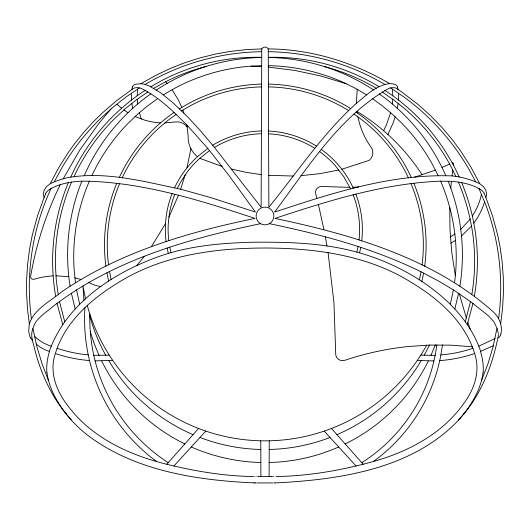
<?xml version="1.0" encoding="UTF-8"?>
<svg xmlns="http://www.w3.org/2000/svg" width="530" height="530" viewBox="0 0 530 530"><rect width="100%" height="100%" fill="white"/><g stroke="black" fill="none" stroke-linecap="round" stroke-linejoin="round"><path stroke-width="0.79" d="M261.754 48.919L261.124 207.256L213.669 146.432L200.466 130.758L187.812 117.037L173.131 102.939L160.418 92.624L149.255 85.953L144.988 84.376L140.94 83.694L155.482 75.525L169.269 68.927L183.38 63.255L199.015 58.161L214.961 54.166L229.934 51.463L246.384 49.621L261.754 48.919A3.75 3.75 0 0 1 268.26 48.912C310.958 49.144 353.166 62.156 389.683 83.667C391.286 83.634 392.909 83.753 394.439 84.25A5.114 5.114 0 0 1 397.719 87.059M269.101 476.569L269.233 440.827M398.567 100.11L398.639 93.22M268.246 48.919L268.876 207.256C297.403 172.157 322.531 133.745 356.412 103.35L357.134 90.458A3.16 3.16 0 0 0 357.141 89.497L357.094 89.259M131.361 93.22L131.433 100.11M137.191 95.797L137.628 89.053M392.333 104.006L392.75 99.183M450.785 188.15L451.427 181.359C461.398 182.048 471.548 184.261 480.293 189.276M454.528 282.801C459.166 248.471 454.316 212.987 440.649 181.154C383.654 183.387 328.746 200.651 274.997 218.406C352.43 234.744 433.116 258.103 493.331 311.925C499.26 317.463 502.871 326.029 500.857 334.112M482.969 372.769C480.77 390.259 470.872 405.801 459.603 418.932M500.658 323.863L502.546 308.4L503.427 292.944L503.308 277.541L502.049 260.939L500.075 246.993L497.551 234.419L492.483 215.79L485.877 197.485L486.673 193.914L485.712 189.985L483.347 186.474L479.763 183.724L470.819 166.904L460.636 150.957L452.421 139.854L442.742 128.32L430.546 115.672L418.369 104.735L402.29 92.386L395.857 88.013L394.048 87.715A10.574 10.574 0 0 0 390.57 87.927A15.072 15.072 0 0 0 388.596 88.497C339.127 116.719 307.91 167.586 274.633 212.033L288.254 207.627C341.002 190.303 395.996 173.86 452.044 175.907L452.812 170.044M30.674 337.921L30.608 337.822A7.453 7.453 0 0 1 29.905 336.583L28.673 331.25L29.342 323.863L27.573 309.686L26.606 294.229L26.599 280.105L27.553 264.755L29.508 249.517L32.164 235.671L37.517 215.79L44.122 197.485L43.321 194.185L44.103 190.416L46.508 186.626L50.237 183.724L58.545 168.003L67.919 153.051L75.253 142.855L83.919 132.129L93.194 121.926L102.144 113.122L116.468 100.786L131.838 89.543L132.474 86.966M453.508 165.367L453.687 164.207A1.232 1.232 0 0 0 452.169 162.895M442.47 344.931L440.622 356.392A170.474 170.474 0 0 1 373.392 461.504C341.665 470.309 308.91 476.026 275.938 476.55M436.886 344.917L435.07 355.862L432.526 366.661A164.929 164.929 0 0 1 361.791 462.677M397.268 108.312L398.216 103.357M480.703 351.734L480.551 351.238A73.405 73.405 0 0 0 479.743 348.733C468.97 319.298 445.299 296.495 419.422 279.847L421.025 271.797C373.266 248.212 321.312 234.485 269.439 223.673M186.997 167.811L190.886 148.672A24.857 24.857 0 0 1 188.137 135.852L186.898 124.967C173.151 111.333 158.987 97.122 141.404 88.497A15.072 15.072 0 0 0 139.423 87.907A10.574 10.574 0 0 0 136.011 87.695L134.09 88.053L131.838 89.543M421.893 281.463L423.616 273.089L421.025 271.797M419.422 279.847C400.15 267.491 378.943 258.203 356.882 252.114L358.075 246.496M359.552 252.87L360.738 247.371M450.315 304.352L453.422 289.91L438.37 280.94L423.616 273.089M453.422 289.91L471.422 302.219L488.249 315.668L493.967 321.756L496.981 328.209L493.244 346.15L488.077 363.441L481.604 380.282M454.813 309.017L458.616 293.269M465.247 321.79L470.514 301.55M29.342 323.863C34.364 308.752 50.615 301.252 61.957 291.619C119.495 252.393 187.381 232.206 255.003 218.406C199.704 200.214 142.961 182.128 84.21 181.134C72.358 181.293 60.122 183.34 49.714 189.276M467.248 324.632L472.965 303.365M481.531 194.278L479.988 199.989A66.018 66.018 0 0 1 472.343 216.035M55.445 353.331C48.621 372.444 57.021 392.498 69.092 407.371C92.757 438.257 129.863 455.177 166.804 464.267L198.551 428.485M49.297 351.734L49.449 351.238A73.405 73.405 0 0 1 50.257 348.733C68.098 302.385 113.499 272.904 158.417 256.692C188.216 245.98 220.043 243.131 251.485 242.263C286.743 241.872 322.644 242.733 356.882 252.114M260.561 223.673A8.871 8.871 0 0 1 260.561 208.303A8.871 8.871 0 0 1 273.871 215.988A8.871 8.871 0 0 1 260.561 223.673C187.978 238.825 113.791 259.952 54.007 305.671C47.773 310.971 40.538 315.476 35.715 322.227C34.324 324.36 33.416 326.772 32.721 329.209C30.203 335.464 32.999 341.87 34.397 348.104C42.711 381.858 60.268 414.122 88.112 435.594C135.203 470.912 196.292 480.22 253.671 482.89M390.636 112.671L386.443 124.722L383.627 130.724M50.237 183.724C55.524 181.002 61.294 179.299 67.025 177.769C104.986 170.839 143.63 181.485 180.657 189.203L185.116 174.973M395.221 116.792L393.194 122.781L387.907 134.501M484.645 201.89L482.578 207.608A71.53 71.53 0 0 1 473.82 223.11M373.392 461.504C408.259 451.712 442.616 433.666 463.816 403.396C474.456 389.298 480.683 370.702 474.555 353.331A71.709 71.709 0 0 0 473.634 350.37C463.392 320.716 438.529 298.96 412.439 283.099C368.622 255.255 315.92 248.133 265 248.013C213.749 248.113 160.683 255.394 116.699 283.623C90.948 299.423 66.495 321.048 56.365 350.37A71.709 71.709 0 0 0 55.445 353.325M430.956 355.431L435.315 344.937M44.122 197.485L45.924 193.178M168.924 217.055L178.504 195.139M424.245 355.345L429.485 345.063L450.911 345.156L472.343 346.805M177.365 188.388L180.24 182.81L187.057 172.276A95.745 95.745 0 0 1 199.711 158.364L209.555 150.586L229.212 175.827L255.367 212.033L210.562 197.544L180.657 189.203M54.252 181.863L61.904 167.772A235.691 235.691 0 0 1 101.568 117.534L113.506 106.808L126.147 96.917L139.423 87.914M63.209 178.802L79.719 150.169L98.971 123.285L111.022 108.922M426.683 345.169L426.63 345.255A184.394 184.394 0 0 1 87.278 305.519M151.361 246.715L165.519 223.633M458.337 420.336L464.008 413.645M470.19 219.135L460.749 229.417M314.78 148.354L314.793 148.334A95.745 95.745 0 0 0 268.584 133.805M136.978 265.364L144.326 256.308M463.558 414.354C482.485 391.716 493.092 363.123 498.544 334.49M458.125 420.568C411.876 469.017 340.174 479.577 276.329 482.89M471.534 226.025L461.491 235.976M460.186 418.309L458.549 420.104M166.884 464.287L173.926 466.002L205.779 431.109M174.615 187.726A98.52 98.52 0 0 1 197.452 156.668L207.786 148.44L209.555 150.586M356.412 103.35C366.078 95.32 376.101 85.462 389.08 83.694M176.185 114.361L167.666 120.608L159.583 127.405A158.039 158.039 0 0 0 122.112 177.994M157.649 98.593L147.32 106.113L137.515 114.308L128.273 123.139A191.284 191.284 0 0 0 91.962 175.377M498.67 337.55L498.081 337.921M147.857 91.889L136.184 99.978L125.106 108.875L114.685 118.528A201.075 201.075 0 0 0 74.107 176.391M450.381 236.91L454.912 234.008M450.858 243.131L455.561 240.302M163.419 94.83L174.635 88.318A191.284 191.284 0 0 1 248.736 66.323L261.688 65.66M181.605 110.83L190.74 105.536A158.039 158.039 0 0 1 261.601 86.887M153.693 88.285L166.142 81.468A201.075 201.075 0 0 1 205.925 66.495M495.073 338.531L478.802 346.15M480.604 351.397L493.357 345.712M441.987 167.434L449.632 164.061M435.448 170.09L414.679 177.159M341.85 169.242L369.118 160.398A9.898 9.898 0 0 0 371.855 148.34A79.156 79.156 0 0 1 359.254 122.456L357.916 116.825M60.195 184.731L60.215 184.725A338.021 338.021 0 0 0 30.694 276.044A2.69 2.69 0 0 0 34.284 279.191A78.473 78.473 0 0 1 53.146 275.892M338.902 169.971L320.027 173.648L300.901 175.675M68.324 182.631L68.363 182.625A203.851 203.851 0 0 0 55.643 296.144M71.563 182.081L71.583 182.081A201.075 201.075 0 0 0 55.438 265.828L56.279 280.118L58.148 294.316M164.777 122.933L175.827 121.926A12.601 12.601 0 0 1 187.236 126.981M352.887 187.242L358.631 186.957M84.277 175.456L84.31 175.456A197.392 197.392 0 0 1 150.845 93.803L150.917 93.85M429.485 345.063L407.974 346.541A295.561 295.561 0 0 0 345.07 360.221A6.936 6.936 0 0 1 335.682 352.861L333.933 302.524L328.05 252.499M89.782 313.972C89.471 329.759 91.259 345.56 95.089 360.877L112.638 360.354M440.649 181.154L451.427 181.359M275.766 482.896L275.308 482.903M275.083 482.909L274.745 482.916M274.52 482.916L274.063 482.923M273.043 482.929L257.07 482.936M93.75 355.272L109.226 355.173M273.752 476.569L273.314 476.569M272.44 476.576L271.89 476.576M258.435 476.576L271.671 476.576M258.329 476.576L257.779 476.576M256.248 476.569L255.811 476.569M420.774 355.173L435.176 355.319M256.162 482.923L255.712 482.916M254.062 476.55C227.052 476.205 200.207 472.091 173.926 466.002M255.486 482.916L255.029 482.909M254.804 482.909L254.466 482.903M254.241 482.896L253.784 482.89M268.75 175.364L293.236 176.026M55.922 275.799L68.82 276.667M417.289 360.473L433.977 360.917M349.86 187.342L320.902 186.461A5.903 5.903 0 0 0 315.834 194.325L316.867 198.339M445.69 175.456L445.723 175.456A197.392 197.392 0 0 0 379.155 93.803M251.035 66.137L261.688 66.614M140.92 83.694L135.561 84.25A5.121 5.121 0 0 0 132.348 86.907M116.408 104.41L116.593 104.43A2.63 2.63 0 0 1 118.084 105.159L121.602 108.252M452.044 175.907C461.59 177 471.117 179.465 479.763 183.724M268.319 67.091L294.713 70.41L320.736 75.969L346.189 83.713M261.257 174.622L246.251 172.356L231.444 169.07M74.862 277.819L80.964 279.495M199.77 158.311L222.123 166.453M135.077 116.527L145.174 120.29A68.715 68.715 0 0 0 160.57 122.847M88.881 282.503L92.936 284.438A31.051 31.051 0 0 0 100.872 286.472M150.851 86.721L150.878 86.741A203.851 203.851 0 0 1 261.721 57.333M145.154 90.272L145.207 90.305A203.851 203.851 0 0 0 70.795 176.954M366.581 94.83L355.365 88.318L343.738 82.587A191.284 191.284 0 0 0 268.312 65.66M156.396 89.921L156.463 89.961A197.392 197.392 0 0 1 261.721 57.472M123.868 109.955L128.008 112.718M390.57 87.914L403.86 96.917A235.691 235.691 0 0 1 468.096 167.772L475.748 181.863M382.143 91.889L393.823 99.978L404.9 108.875A201.075 201.075 0 0 1 449.46 163.73L455.899 176.391M372.351 98.593L382.68 106.113L392.492 114.308L401.727 123.139A191.284 191.284 0 0 1 432.208 164.002L438.038 175.377M354.067 114.129L362.633 120.376A158.039 158.039 0 0 1 408.451 177.921M36.212 343.996L38.167 345.62A35.325 35.325 0 0 0 49.403 351.397M34.423 336.219L36.504 338.113A41.102 41.102 0 0 0 51.198 346.15M186.898 124.967L207.786 148.44M324.221 431.109L356.074 466.002M71.239 419.873C59.565 406.543 49.31 390.683 47.031 372.769M331.449 428.485L363.196 464.267M167.136 83.415L165.651 81.713M30.654 337.888L32.522 340.465M422.132 174.854L422.072 174.768A203.308 203.308 0 0 0 357.028 111.419L357.24 112.95M172.078 89.716L178.477 100.17L181.83 107.431M65.992 413.645L66.442 414.354M190.886 148.672L191.012 148.91A24.857 24.857 0 0 0 197.452 156.668M350.602 188.892L343.765 176.682L335.218 165.599A95.745 95.745 0 0 0 319.616 151.6M105.755 355.345L105.675 355.193A180.591 180.591 0 0 1 89.802 316.046L89.742 315.867M478.941 188.468L485.4 203.851A235.691 235.691 0 0 1 498.598 318.742M484.075 193.178L485.877 197.485M99.044 355.431L94.241 343.738L90.252 331.734M458.437 182.081C465.843 199.697 470.819 218.281 473.197 237.241A201.075 201.075 0 0 1 471.859 294.316M48.396 380.282L41.923 363.441L36.755 346.15L32.926 328.514M397.586 87.119L398.09 89.497M467.904 322.591L470.388 329.448M182.85 110.055L183.91 113.089M139.37 112.671L141.364 119.084M497.074 328.514L498.319 333.45M459.272 293.706L466.374 318.113M57.035 303.365L62.759 324.632M59.492 301.55L64.753 321.79M71.384 293.269L75.194 309.017M167.129 248.08L168.328 253.492M318.411 204.547L323.962 229.709M169.779 247.199L170.991 252.711M76.578 289.91L79.692 304.352M106.934 272.817L108.624 281.119M85.516 298.834L82.958 285.981L83.959 300.258M109.524 271.526L111.101 279.515M131.784 103.357L132.732 108.312M325.334 236.811L326.964 245.933M455.35 275.812L451.871 253.135L450.003 230.278L449.751 207.343M392.372 89.053L392.809 95.797M75.472 282.801L74.154 269.889A191.284 191.284 0 0 1 89.358 181.154M137.257 99.183L137.667 104.006M260.773 440.827L260.899 476.569M428.333 360.983A182.128 182.128 0 0 1 345.169 443.948M338.697 446.962A182.128 182.128 0 0 1 269.154 462.491M260.846 462.491A182.128 182.128 0 0 1 191.303 446.962M184.831 443.948A182.128 182.128 0 0 1 101.667 360.983M411.015 183.698A158.039 158.039 0 0 1 422.046 265.046M108.517 264.775A158.039 158.039 0 0 1 119.555 183.771M268.399 86.874A158.039 158.039 0 0 1 348.634 110.604M355.809 194.066A98.52 98.52 0 0 1 361.718 240.839M166.095 241.561A98.52 98.52 0 0 1 172.111 193.556M212.702 145.246A98.52 98.52 0 0 1 261.429 130.95M268.571 131.029A98.52 98.52 0 0 1 316.536 146.181M321.379 149.453A98.52 98.52 0 0 1 353.344 188.216M421.151 360.751A181.737 181.737 0 0 1 336.934 434.673M330.038 437.475A181.737 181.737 0 0 1 269.2 449.466M260.8 449.466A181.737 181.737 0 0 1 199.962 437.475M193.066 434.673A181.737 181.737 0 0 1 108.849 360.751M168.209 462.677A172.111 172.111 0 0 1 95.089 360.877M448.142 181.194A197.392 197.392 0 0 1 459.888 286.173M70.112 286.173A197.392 197.392 0 0 1 81.858 181.194M268.279 57.472A197.392 197.392 0 0 1 373.537 89.961M353.099 194.735A95.745 95.745 0 0 1 359.029 239.957M168.778 240.673A95.745 95.745 0 0 1 168.547 220.427L169.415 213.729A95.745 95.745 0 0 1 174.834 194.219M214.471 147.419A95.745 95.745 0 0 1 261.416 133.726M156.615 461.504A177.013 177.013 0 0 1 84.926 307.658M89.517 360.552A141.649 141.649 0 0 1 55.378 353.563M461.676 182.631A203.851 203.851 0 0 1 474.357 296.144M268.279 57.333A203.851 203.851 0 0 1 379.122 86.741M384.793 90.305A203.851 203.851 0 0 1 459.205 176.954M413.87 183.347A160.809 160.809 0 0 1 424.676 266.332M105.887 266.06A160.809 160.809 0 0 1 116.699 183.413M119.224 177.63A160.809 160.809 0 0 1 174.105 112.426M179.544 108.849A160.809 160.809 0 0 1 261.615 84.111M268.385 84.104A160.809 160.809 0 0 1 350.694 108.624M356.147 112.194A160.809 160.809 0 0 1 411.34 177.557M480.259 189.336A11.481 11.481 0 0 1 484.162 193.125M31.402 318.742A235.691 235.691 0 0 1 51.059 188.468M145.147 84.422A235.691 235.691 0 0 1 261.74 51.695M268.26 51.695A235.691 235.691 0 0 1 384.853 84.422M324.075 66.495A201.075 201.075 0 0 1 376.307 88.285M474.628 353.563A141.649 141.649 0 0 1 439.734 360.612M88.245 354.881A136.097 136.097 0 0 1 57.094 348.29M46.865 372.775A55.378 55.378 0 0 1 49.429 351.781M480.571 351.781A55.378 55.378 0 0 1 483.135 372.775M45.838 193.125A11.481 11.481 0 0 1 49.747 189.336M472.906 348.29A136.097 136.097 0 0 1 440.894 354.954M500.777 334.099A6.479 6.479 0 0 1 498.75 337.65"/></g></svg>
